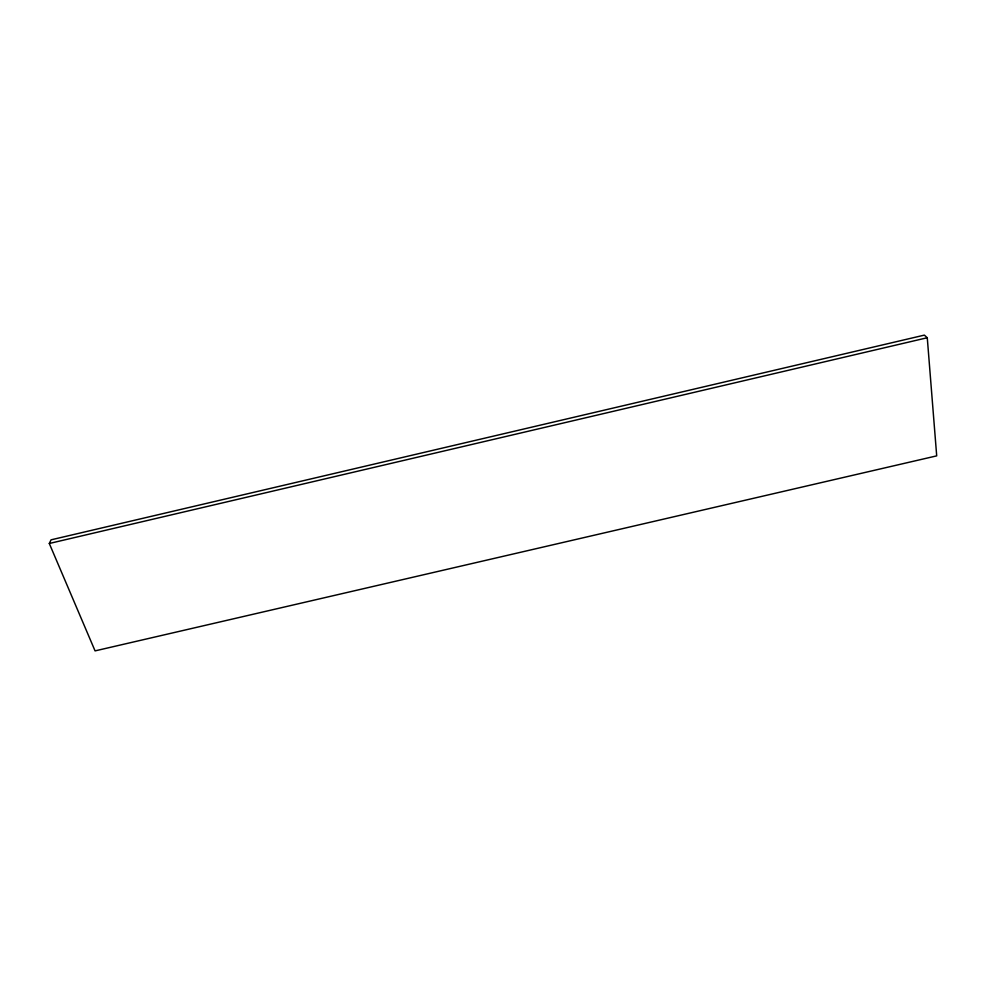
<?xml version="1.0" encoding="UTF-8"?>
<svg xmlns="http://www.w3.org/2000/svg" width="986" height="986" viewBox="0 0 986 986"><rect width="100%" height="100%" fill="white"/><g stroke="black" fill="none" stroke-linecap="round" stroke-linejoin="round"><path stroke-width="1.48" d="M49.3 543.483L51.062 539.835L924.375 335.117L927.271 337.742L936.7 455.865L95.063 650.883L49.3 543.483L927.271 337.742"/></g></svg>
